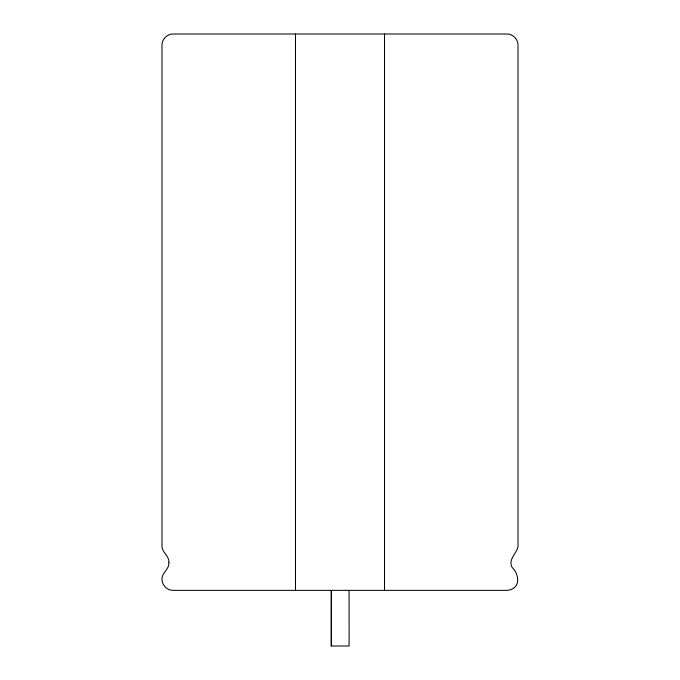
<?xml version="1.0" encoding="UTF-8"?>
<svg xmlns="http://www.w3.org/2000/svg" width="680" height="680" viewBox="0 0 680 680"><rect width="100%" height="100%" fill="white"/><g stroke="black" fill="none" stroke-linecap="round" stroke-linejoin="round"><path stroke-width="1.02" d="M331.322 646L331.322 590.367L331.279 646L349.12 646L349.078 590.367M384.506 34L384.506 590.367M295.494 34L295.494 590.367M168.878 562.547C169.362 568.225 164.016 571.514 162.341 576.36C160.395 583.134 166.039 590.495 173.094 590.367L506.906 590.367C520.727 589.186 519.869 575.127 512.074 567.324C507.705 558.968 517.378 553.35 518.033 545.853L518.033 45.127C518.075 39.168 512.865 33.966 506.906 34L173.094 34C167.135 33.966 161.925 39.168 161.968 45.127L161.968 545.853C161.713 552.449 169.498 555.798 168.878 562.547"/></g></svg>
